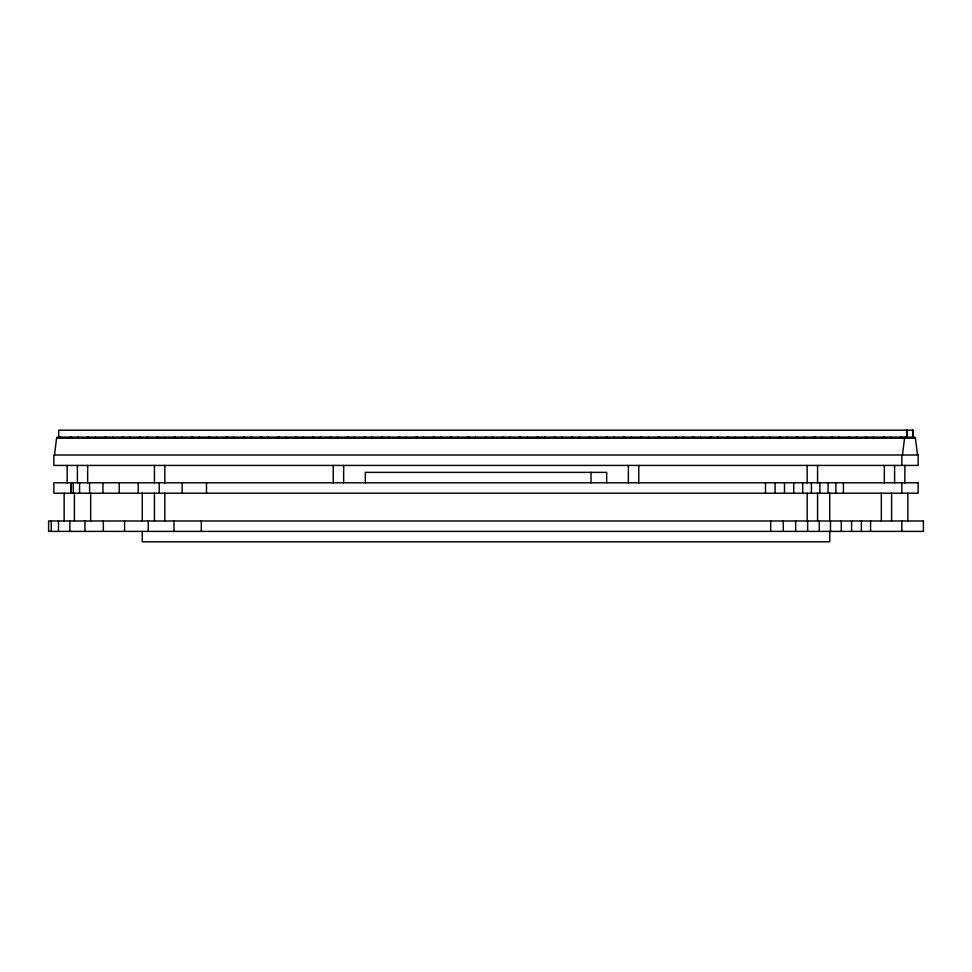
<?xml version="1.0" encoding="UTF-8"?>
<svg xmlns="http://www.w3.org/2000/svg" width="972" height="972" viewBox="0 0 972 972"><rect width="100%" height="100%" fill="white"/><g stroke="black" fill="none" stroke-linecap="round" stroke-linejoin="round"><path stroke-width="1.46" d="M87.65 482.975L87.65 465.43M54.481 455.018L56.595 438.178L915.405 438.178L917.519 455.018M902.441 455.018L904.555 438.178M914.81 438.178L914.81 437.133L57.19 437.133L57.19 438.178M913.303 437.133L913.303 430.183L58.697 430.183L58.697 437.133M912.696 430.183L912.696 437.133M907.86 493.205L907.86 520.98M907.265 430.183L907.265 437.133M906.669 430.183L906.669 437.133M905.163 437.133L905.163 438.178M904.847 465.43L904.847 482.975M901.907 437.133L901.907 438.178M901.846 455.018L901.846 465.43M901.846 482.792L901.846 493.205M901.846 520.98L901.846 531.392M900.412 437.133L900.412 438.178M894.605 465.43L894.605 482.975M891.591 493.205L891.591 520.98M890.765 437.133L890.765 438.178M884.265 437.133L884.265 438.178M884.338 465.43L884.338 482.975M883.111 437.133L883.111 438.178M881.325 493.205L881.325 520.98M873.464 437.133L873.464 438.178M870.596 520.98L870.596 531.392M866.963 437.133L866.963 438.178M865.809 437.133L865.809 438.178M861.374 520.98L861.374 531.392M856.162 437.133L856.162 438.178M851.594 520.98L851.594 531.392M849.662 437.133L849.662 438.178M848.507 437.133L848.507 438.178M843.429 482.792L843.429 493.205M841.29 520.98L841.29 531.392M838.86 437.133L838.86 438.178M835.908 482.792L835.908 493.205M832.36 437.133L832.36 438.178M831.206 437.133L831.206 438.178M830.501 520.98L830.501 531.392M829.724 493.205L829.724 520.98M829.724 531.392L829.724 541.817L142.276 541.817L142.276 531.392M828.047 482.792L828.047 493.205M821.559 437.133L821.559 438.178M819.87 482.792L819.87 493.205M819.274 520.98L819.274 531.392M817.574 465.43L817.574 482.975M817.574 493.205L817.574 520.98M815.058 437.133L815.058 438.178M813.904 437.133L813.904 438.178M811.413 482.792L811.413 493.205M807.635 520.98L807.635 531.392M807.161 465.43L807.161 482.975M807.161 493.205L807.161 520.98M804.257 437.133L804.257 438.178M802.69 482.792L802.69 493.205M797.757 437.133L797.757 438.178M796.603 437.133L796.603 438.178M795.643 520.98L795.643 531.392M793.711 482.792L793.711 493.205M786.956 437.133L786.956 438.178M784.501 482.792L784.501 493.205M783.311 520.98L783.311 531.392M780.455 437.133L780.455 438.178M779.301 437.133L779.301 438.178M775.085 482.792L775.085 493.205M770.699 520.98L770.699 531.392M769.654 437.133L769.654 438.178M765.499 482.792L765.499 493.205M763.154 437.133L763.154 438.178M761.999 437.133L761.999 438.178M752.352 437.133L752.352 438.178M745.864 437.133L745.864 438.178M744.698 437.133L744.698 438.178M735.051 437.133L735.051 438.178M728.563 437.133L728.563 438.178M727.396 437.133L727.396 438.178M717.749 437.133L717.749 438.178M711.261 437.133L711.261 438.178M710.095 437.133L710.095 438.178M700.447 437.133L700.447 438.178M693.959 437.133L693.959 438.178M692.793 437.133L692.793 438.178M683.146 437.133L683.146 438.178M676.658 437.133L676.658 438.178M675.491 437.133L675.491 438.178M665.844 437.133L665.844 438.178M659.356 437.133L659.356 438.178M658.19 437.133L658.19 438.178M648.543 437.133L648.543 438.178M642.055 437.133L642.055 438.178M640.888 437.133L640.888 438.178M638.762 465.43L638.762 482.975M631.241 437.133L631.241 438.178M628.349 465.43L628.349 482.975M624.753 437.133L624.753 438.178M623.587 437.133L623.587 438.178M613.94 437.133L613.94 438.178M607.451 437.133L607.451 438.178M606.674 482.792L606.674 472.368L365.326 472.368L365.326 482.792M606.285 437.133L606.285 438.178M596.638 437.133L596.638 438.178M591 472.368L591 482.792M590.15 437.133L590.15 438.178M588.983 437.133L588.983 438.178M579.336 437.133L579.336 438.178M572.848 437.133L572.848 438.178M571.682 437.133L571.682 438.178M562.047 437.133L562.047 438.178M555.547 437.133L555.547 438.178M554.38 437.133L554.38 438.178M544.745 437.133L544.745 438.178M538.245 437.133L538.245 438.178M537.091 437.133L537.091 438.178M527.444 437.133L527.444 438.178M520.943 437.133L520.943 438.178M519.789 437.133L519.789 438.178M510.142 437.133L510.142 438.178M503.642 437.133L503.642 438.178M502.488 437.133L502.488 438.178M492.84 437.133L492.84 438.178M486.34 437.133L486.34 438.178M485.186 437.133L485.186 438.178M475.539 437.133L475.539 438.178M469.039 437.133L469.039 438.178M467.884 437.133L467.884 438.178M458.237 437.133L458.237 438.178M451.737 437.133L451.737 438.178M450.583 437.133L450.583 438.178M440.936 437.133L440.936 438.178M434.435 437.133L434.435 438.178M433.281 437.133L433.281 438.178M423.634 437.133L423.634 438.178M417.134 437.133L417.134 438.178M415.98 437.133L415.98 438.178M406.332 437.133L406.332 438.178M399.832 437.133L399.832 438.178M398.678 437.133L398.678 438.178M389.031 437.133L389.031 438.178M382.531 437.133L382.531 438.178M381.376 437.133L381.376 438.178M371.729 437.133L371.729 438.178M365.229 437.133L365.229 438.178M364.075 437.133L364.075 438.178M354.428 437.133L354.428 438.178M347.927 437.133L347.927 438.178M347.247 437.133L347.247 438.178M343.651 465.43L343.651 482.975M337.6 437.133L337.6 438.178M333.238 465.43L333.238 482.975M331.112 437.133L331.112 438.178M329.945 437.133L329.945 438.178M320.298 437.133L320.298 438.178M313.81 437.133L313.81 438.178M312.644 437.133L312.644 438.178M302.997 437.133L302.997 438.178M296.509 437.133L296.509 438.178M295.342 437.133L295.342 438.178M285.695 437.133L285.695 438.178M279.207 437.133L279.207 438.178M278.041 437.133L278.041 438.178M268.394 437.133L268.394 438.178M261.905 437.133L261.905 438.178M260.739 437.133L260.739 438.178M251.092 437.133L251.092 438.178M244.604 437.133L244.604 438.178M243.437 437.133L243.437 438.178M233.79 437.133L233.79 438.178M227.302 437.133L227.302 438.178M226.136 437.133L226.136 438.178M216.489 437.133L216.489 438.178M210.001 437.133L210.001 438.178M208.834 437.133L208.834 438.178M206.501 482.792L206.501 493.205M201.301 520.98L201.301 531.392M199.199 437.133L199.199 438.178M192.699 437.133L192.699 438.178M191.533 437.133L191.533 438.178M182.165 482.792L182.165 493.205M181.898 437.133L181.898 438.178M175.397 437.133L175.397 438.178M174.243 437.133L174.243 438.178M173.988 520.98L173.988 531.392M164.839 465.43L164.839 482.975M164.839 493.205L164.839 520.98M164.596 437.133L164.596 438.178M159.262 482.792L159.262 493.205M158.096 437.133L158.096 438.178M156.942 437.133L156.942 438.178M154.427 465.43L154.427 482.975M154.427 493.205L154.427 520.98M148.266 520.98L148.266 531.392M147.294 437.133L147.294 438.178M142.276 493.205L142.276 520.98M140.794 437.133L140.794 438.178M139.64 437.133L139.64 438.178M138.17 482.792L138.17 493.205M129.993 437.133L129.993 438.178M124.574 520.98L124.574 531.392M123.493 437.133L123.493 438.178M122.338 437.133L122.338 438.178M119.264 482.792L119.264 493.205M112.691 437.133L112.691 438.178M106.191 437.133L106.191 438.178M105.037 437.133L105.037 438.178M103.324 520.98L103.324 531.392M102.947 482.792L102.947 493.205M95.39 437.133L95.39 438.178M90.675 493.205L90.675 520.98M89.594 482.792L89.594 493.205M88.889 437.133L88.889 438.178M87.735 437.133L87.735 438.178M84.941 520.98L84.941 531.392M79.57 482.792L79.57 493.205M78.088 437.133L78.088 438.178M77.408 465.43L77.408 482.975M74.394 493.205L74.394 520.98M73.289 482.792L73.289 493.205M71.588 437.133L71.588 438.178M71.393 482.792L71.235 493.205M71.138 482.792L71.102 493.205M70.093 437.133L70.093 438.178M69.863 520.98L69.863 531.392M67.153 465.43L67.153 482.975M64.14 493.205L64.14 520.98M60.446 437.133L60.446 438.178M58.49 520.98L58.49 531.392M51.261 520.98L51.261 531.392M918.127 455.018L53.873 455.018L53.873 465.43L918.127 465.43L918.127 455.018M918.127 482.792L53.873 482.792L53.873 493.205L918.127 493.205L918.127 482.792M923.4 520.98L48.6 520.98L48.6 531.392L923.4 531.392L923.4 520.98"/></g></svg>
